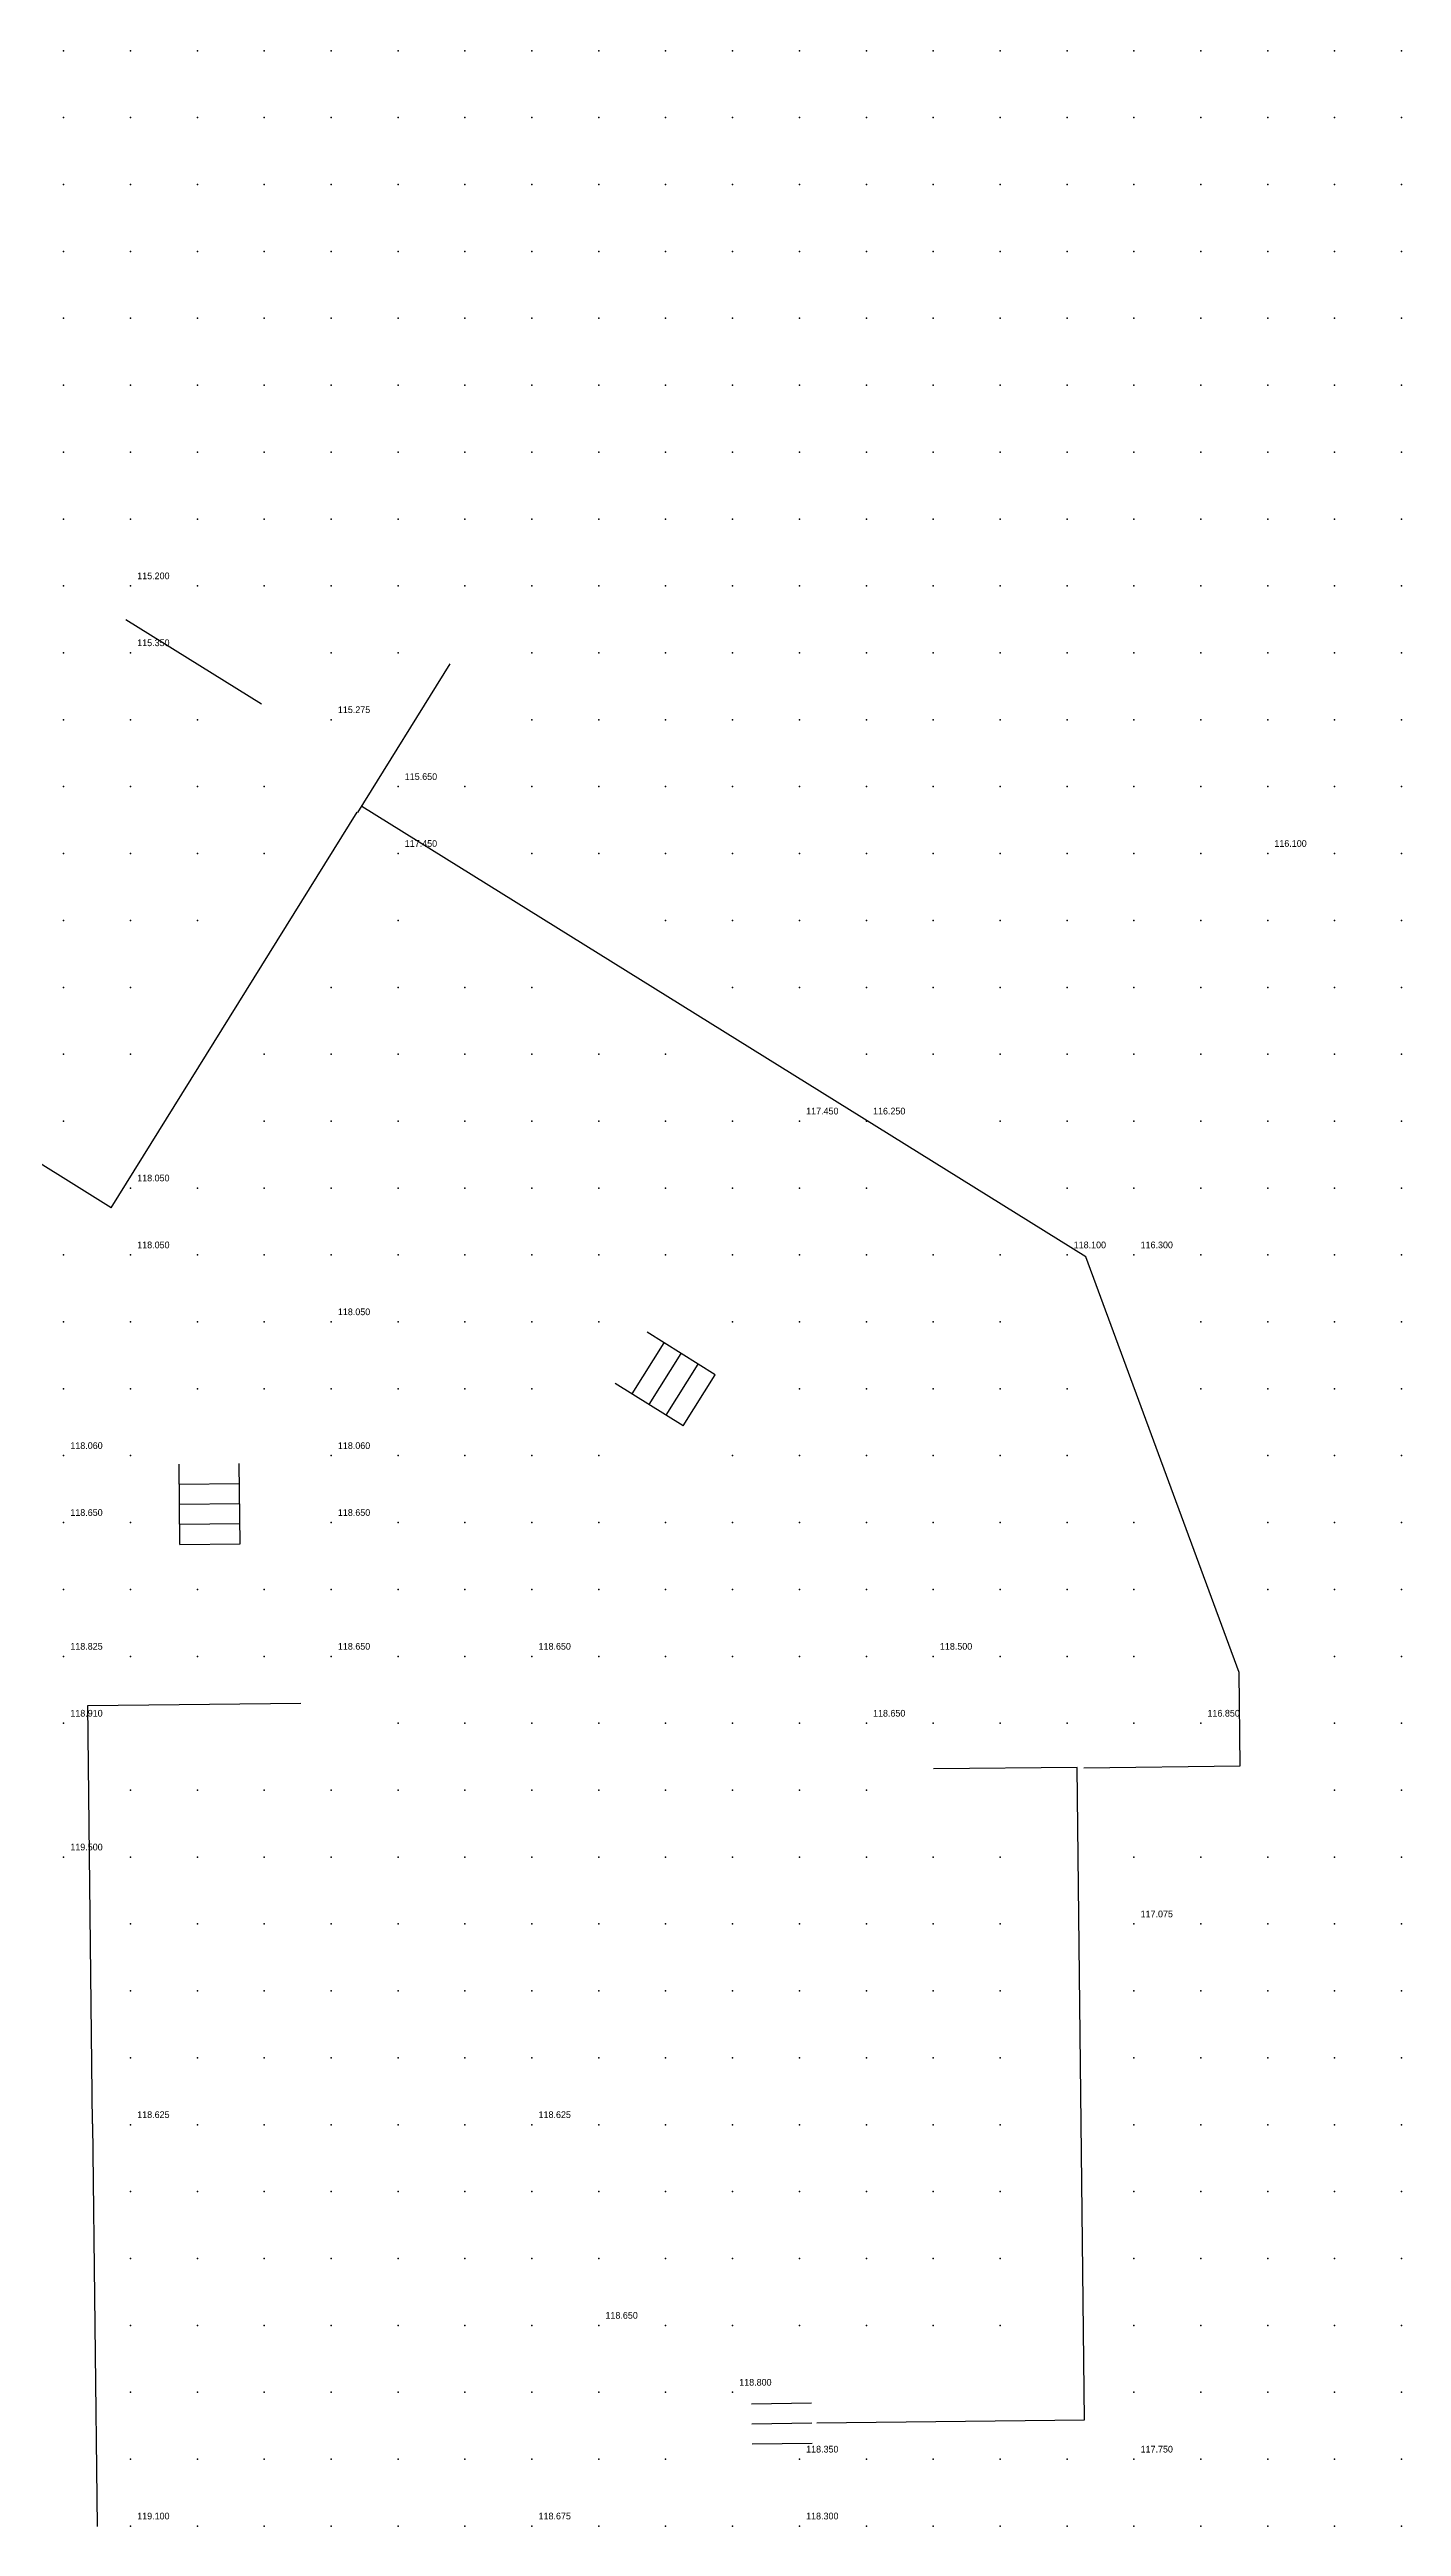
# Model space of a CAD drawing. Header units: metres. Extents: x 287878 to 288137, y 62805 to 63074.
# Drawn here: x 288034.79 to 288055, y 63010.99 to 63048.02 of the extents above; entities that cross this region are included whole.
import ezdxf

# ---------------------------------------------------------------- set-up
doc = ezdxf.new("R2010")
doc.units = ezdxf.units.M
for name, color, linetype in [('BARRIERS', 1, 'Continuous'), ('SURVEY_INTERP', 8, 'Continuous'), ('SURVEY_REAL', 3, 'Continuous')]:
    doc.layers.add(name, color=color, linetype=linetype)

msp = doc.modelspace()

# ---------------------------------------------------------------- linework, layer by layer
at = {"layer": 'BARRIERS'}
for p, q in [((288035.712, 63030.706), (288007.877, 63048.017)), ((288037.958, 63038.233), (288035.931, 63039.493)), ((288039.399, 63036.612), (288040.78, 63038.833)), ((288035.712, 63030.706), (288039.389, 63036.619)), ((288050.279, 63029.973), (288039.456, 63036.704)), ((288052.574, 63023.758), (288050.279, 63029.973)), ((288043.5, 63027.922), (288043.977, 63028.685)), ((288044.74, 63028.209), (288043.722, 63028.844)), ((288043.755, 63027.763), (288044.231, 63028.526)), ((288044.009, 63027.604), (288044.486, 63028.368)), ((288044.264, 63027.445), (288043.246, 63028.08)), ((288044.264, 63027.445), (288044.74, 63028.209)), ((288036.739, 63025.674), (288036.726, 63026.873)), ((288037.639, 63025.684), (288037.625, 63026.884)), ((288036.729, 63026.573), (288037.629, 63026.584)), ((288036.732, 63026.273), (288037.632, 63026.284)), ((288036.736, 63025.974), (288037.636, 63025.984)), ((288036.739, 63025.674), (288037.639, 63025.684)), ((288052.591, 63022.364), (288052.574, 63023.758)), ((288035.361, 63023.265), (288038.548, 63023.302)), ((288035.432, 63017.013), (288035.361, 63023.265)), ((288050.15, 63022.34), (288048.004, 63022.317)), ((288050.261, 63012.59), (288050.15, 63022.34)), ((288050.253, 63022.336), (288052.591, 63022.365)), ((288035.432, 63017.013), (288035.5, 63010.995)), ((288045.282, 63012.829), (288046.18, 63012.842)), ((288045.287, 63012.529), (288046.184, 63012.542)), ((288046.259, 63012.545), (288050.261, 63012.59)), ((288045.291, 63012.229), (288046.189, 63012.242))]:
    msp.add_line(p, q, dxfattribs=at)
at = {"layer": 'SURVEY_INTERP'}
for p in [(288035, 63048, 116.294), (288036, 63048, 116.267), (288037, 63048, 116.254), (288038, 63048, 116.254), (288039, 63048, 116.268), (288040, 63048, 116.288), (288041, 63048, 116.308), (288042, 63048, 116.322), (288043, 63048, 116.325), (288044, 63048, 116.314), (288045, 63048, 116.287), (288046, 63048, 116.241), (288047, 63048, 116.17), (288048, 63048, 116.069), (288049, 63048, 115.927), (288050, 63048, 115.726), (288051, 63048, 115.43), (288052, 63048, 114.973), (288053, 63048, 114.241), (288054, 63048, 113.183), (288035, 63047, 116.37), (288036, 63047, 116.373), (288037, 63047, 116.38), (288038, 63047, 116.393), (288039, 63047, 116.409), (288040, 63047, 116.427), (288041, 63047, 116.442), (288042, 63047, 116.451), (288043, 63047, 116.45), (288044, 63047, 116.437), (288045, 63047, 116.41), (288046, 63047, 116.364), (288047, 63047, 116.297), (288048, 63047, 116.201), (288049, 63047, 116.069), (288050, 63047, 115.881), (288051, 63047, 115.609), (288052, 63047, 115.195), (288053, 63047, 114.56), (288054, 63047, 113.72), (288055, 63047, 113.225), (288035, 63046, 116.378), (288036, 63046, 116.412), (288037, 63046, 116.445), (288038, 63046, 116.475), (288039, 63046, 116.503), (288040, 63046, 116.527), (288041, 63046, 116.545), (288042, 63046, 116.556), (288043, 63046, 116.557), (288044, 63046, 116.546), (288045, 63046, 116.521), (288046, 63046, 116.479), (288047, 63046, 116.417), (288048, 63046, 116.332), (288049, 63046, 116.214), (288050, 63046, 116.054), (288051, 63046, 115.831), (288052, 63046, 115.521), (288053, 63046, 115.104), (288054, 63046, 114.648), (288055, 63046, 114.413), (288035, 63045, 116.316), (288036, 63045, 116.393), (288037, 63045, 116.458), (288038, 63045, 116.512), (288039, 63045, 116.557), (288040, 63045, 116.594), (288041, 63045, 116.622), (288042, 63045, 116.64), (288043, 63045, 116.647), (288044, 63045, 116.641), (288045, 63045, 116.621), (288046, 63045, 116.585), (288047, 63045, 116.531), (288048, 63045, 116.457), (288049, 63045, 116.358), (288050, 63045, 116.229), (288051, 63045, 116.062), (288052, 63045, 115.852), (288053, 63045, 115.608), (288054, 63045, 115.38), (288055, 63045, 115.264), (288035, 63044, 116.192), (288036, 63044, 116.325), (288037, 63044, 116.425), (288038, 63044, 116.506), (288039, 63044, 116.575), (288040, 63044, 116.631), (288041, 63044, 116.675), (288042, 63044, 116.705), (288043, 63044, 116.722), (288044, 63044, 116.724), (288045, 63044, 116.711), (288046, 63044, 116.681), (288047, 63044, 116.636), (288048, 63044, 116.573), (288049, 63044, 116.492), (288050, 63044, 116.391), (288051, 63044, 116.27), (288052, 63044, 116.132), (288053, 63044, 115.989), (288054, 63044, 115.866), (288055, 63044, 115.799), (288035, 63043, 116.039), (288036, 63043, 116.216), (288037, 63043, 116.343), (288038, 63043, 116.458), (288039, 63043, 116.558), (288040, 63043, 116.639), (288041, 63043, 116.704), (288042, 63043, 116.752), (288043, 63043, 116.783), (288044, 63043, 116.796), (288045, 63043, 116.791), (288046, 63043, 116.769), (288047, 63043, 116.731), (288048, 63043, 116.678), (288049, 63043, 116.611), (288050, 63043, 116.531), (288051, 63043, 116.441), (288052, 63043, 116.346), (288053, 63043, 116.255), (288054, 63043, 116.181), (288055, 63043, 116.136), (288035, 63042, 115.923), (288036, 63042, 116.042), (288037, 63042, 116.182), (288038, 63042, 116.358), (288039, 63042, 116.503), (288040, 63042, 116.615), (288041, 63042, 116.707), (288042, 63042, 116.78), (288043, 63042, 116.831), (288044, 63042, 116.858), (288045, 63042, 116.863), (288046, 63042, 116.849), (288047, 63042, 116.817), (288048, 63042, 116.77), (288049, 63042, 116.712), (288050, 63042, 116.644), (288051, 63042, 116.571), (288052, 63042, 116.499), (288053, 63042, 116.433), (288054, 63042, 116.381), (288055, 63042, 116.348), (288035, 63041, 115.803), (288036, 63041, 115.648), (288037, 63041, 115.894), (288038, 63041, 116.216), (288039, 63041, 116.404), (288040, 63041, 116.544), (288041, 63041, 116.678), (288042, 63041, 116.791), (288043, 63041, 116.87), (288044, 63041, 116.915), (288045, 63041, 116.93), (288046, 63041, 116.921), (288047, 63041, 116.893), (288048, 63041, 116.849), (288049, 63041, 116.793), (288050, 63041, 116.729), (288051, 63041, 116.661), (288052, 63041, 116.595), (288053, 63041, 116.537), (288054, 63041, 116.492), (288055, 63041, 116.465), (288035, 63040, 115.675), (288037, 63040, 115.68), (288038, 63040, 116.094), (288039, 63040, 116.218), (288040, 63040, 116.382), (288041, 63040, 116.604), (288042, 63040, 116.787), (288043, 63040, 116.905), (288044, 63040, 116.969), (288045, 63040, 116.994), (288046, 63040, 116.989), (288047, 63040, 116.962), (288048, 63040, 116.916), (288049, 63040, 116.857), (288050, 63040, 116.787), (288051, 63040, 116.712), (288052, 63040, 116.638), (288053, 63040, 116.572), (288054, 63040, 116.522), (288055, 63040, 116.497), (288035, 63039, 116.001), (288039, 63039, 115.768), (288040, 63039, 116.061), (288042, 63039, 116.787), (288043, 63039, 116.948), (288044, 63039, 117.029), (288045, 63039, 117.059), (288046, 63039, 117.055), (288047, 63039, 117.025), (288048, 63039, 116.974), (288049, 63039, 116.905), (288050, 63039, 116.821), (288051, 63039, 116.725), (288052, 63039, 116.628), (288053, 63039, 116.54), (288054, 63039, 116.464), (288055, 63039, 116.427), (288035, 63038, 116.491), (288036, 63038, 116.346), (288037, 63038, 116.243), (288042, 63038, 116.837), (288043, 63038, 117.017), (288044, 63038, 117.101), (288045, 63038, 117.13), (288046, 63038, 117.121), (288047, 63038, 117.085), (288048, 63038, 117.026), (288049, 63038, 116.943), (288050, 63038, 116.836), (288051, 63038, 116.705), (288052, 63038, 116.564), (288053, 63038, 116.446), (288054, 63038, 116.323), (288055, 63038, 116.219), (288035, 63037, 116.887), (288036, 63037, 116.759), (288037, 63037, 116.573), (288038, 63037, 116.194), (288041, 63037, 116.677), (288042, 63037, 116.968), (288043, 63037, 117.12), (288044, 63037, 117.189), (288045, 63037, 117.207), (288046, 63037, 117.19), (288047, 63037, 117.145), (288048, 63037, 117.076), (288049, 63037, 116.979), (288050, 63037, 116.846), (288051, 63037, 116.665), (288052, 63037, 116.438), (288053, 63037, 116.287), (288054, 63037, 116.217), (288035, 63036, 117.204), (288036, 63036, 117.101), (288037, 63036, 116.963), (288038, 63036, 116.782), (288042, 63036, 117.155), (288043, 63036, 117.249), (288044, 63036, 117.289), (288045, 63036, 117.29), (288046, 63036, 117.261), (288047, 63036, 117.207), (288048, 63036, 117.128), (288049, 63036, 117.021), (288050, 63036, 116.874), (288051, 63036, 116.66), (288052, 63036, 116.345), (288054, 63036, 116.261), (288055, 63036, 116.251), (288035, 63035, 117.466), (288036, 63035, 117.395), (288037, 63035, 117.312), (288040, 63035, 117.212), (288044, 63035, 117.395), (288045, 63035, 117.377), (288046, 63035, 117.334), (288047, 63035, 117.27), (288048, 63035, 117.184), (288049, 63035, 117.074), (288050, 63035, 116.933), (288051, 63035, 116.746), (288052, 63035, 116.507), (288053, 63035, 116.35), (288054, 63035, 116.422), (288055, 63035, 116.477), (288035, 63034, 117.68), (288036, 63034, 117.634), (288039, 63034, 117.507), (288040, 63034, 117.5), (288041, 63034, 117.509), (288042, 63034, 117.519), (288045, 63034, 117.463), (288046, 63034, 117.408), (288047, 63034, 117.333), (288048, 63034, 117.239), (288049, 63034, 117.128), (288050, 63034, 117.002), (288051, 63034, 116.864), (288052, 63034, 116.725), (288053, 63034, 116.631), (288054, 63034, 116.593), (288055, 63034, 116.533), (288035, 63033, 117.848), (288036, 63033, 117.822), (288038, 63033, 117.756), (288039, 63033, 117.727), (288040, 63033, 117.704), (288041, 63033, 117.685), (288042, 63033, 117.665), (288043, 63033, 117.638), (288044, 63033, 117.6), (288047, 63033, 117.392), (288048, 63033, 117.286), (288049, 63033, 117.164), (288050, 63033, 117.04), (288051, 63033, 116.932), (288052, 63033, 116.846), (288053, 63033, 116.772), (288054, 63033, 116.682), (288055, 63033, 116.501), (288035, 63032, 117.974), (288038, 63032, 117.911), (288039, 63032, 117.885), (288040, 63032, 117.857), (288041, 63032, 117.825), (288042, 63032, 117.789), (288043, 63032, 117.746), (288044, 63032, 117.695), (288045, 63032, 117.631), (288049, 63032, 117.163), (288050, 63032, 116.998), (288051, 63032, 116.887), (288052, 63032, 116.861), (288053, 63032, 116.839), (288054, 63032, 116.764), (288055, 63032, 116.625), (288037, 63031, 118.032), (288038, 63031, 118.014), (288039, 63031, 117.997), (288040, 63031, 117.973), (288041, 63031, 117.937), (288042, 63031, 117.894), (288043, 63031, 117.843), (288044, 63031, 117.784), (288045, 63031, 117.712), (288046, 63031, 117.623), (288047, 63031, 117.509), (288050, 63031, 116.825), (288051, 63031, 116.62), (288052, 63031, 116.745), (288053, 63031, 116.862), (288054, 63031, 116.844), (288055, 63031, 116.754), (288035, 63030, 118.088), (288037, 63030, 118.075), (288038, 63030, 118.074), (288039, 63030, 118.061), (288040, 63030, 118.051), (288041, 63030, 118.025), (288042, 63030, 117.983), (288043, 63030, 117.931), (288044, 63030, 117.868), (288045, 63030, 117.794), (288046, 63030, 117.701), (288047, 63030, 117.581), (288048, 63030, 117.409), (288049, 63030, 117.135), (288052, 63030, 116.627), (288053, 63030, 116.89), (288054, 63030, 116.916), (288055, 63030, 116.825), (288035, 63029, 118.143), (288036, 63029, 118.12), (288037, 63029, 118.13), (288038, 63029, 118.107), (288040, 63029, 118.091), (288041, 63029, 118.094), (288042, 63029, 118.062), (288043, 63029, 118.012), (288045, 63029, 117.876), (288046, 63029, 117.788), (288047, 63029, 117.674), (288048, 63029, 117.515), (288049, 63029, 117.275), (288052, 63029, 116.837), (288053, 63029, 116.995), (288054, 63029, 117.006), (288055, 63029, 116.922), (288035, 63028, 118.18), (288036, 63028, 118.203), (288037, 63028, 118.206), (288038, 63028, 118.175), (288039, 63028, 118.138), (288040, 63028, 118.159), (288041, 63028, 118.165), (288042, 63028, 118.138), (288046, 63028, 117.883), (288047, 63028, 117.788), (288048, 63028, 117.66), (288049, 63028, 117.487), (288050, 63028, 117.286), (288052, 63028, 117.13), (288053, 63028, 117.144), (288054, 63028, 117.116), (288055, 63028, 117.046), (288036, 63027, 118.267), (288040, 63027, 118.241), (288041, 63027, 118.249), (288042, 63027, 118.219), (288043, 63027, 118.172), (288045, 63027, 118.049), (288046, 63027, 117.987), (288047, 63027, 117.919), (288048, 63027, 117.824), (288049, 63027, 117.689), (288050, 63027, 117.533), (288053, 63027, 117.273), (288054, 63027, 117.222), (288055, 63027, 117.16), (288036, 63026, 118.428), (288040, 63026, 118.407), (288041, 63026, 118.343), (288042, 63026, 118.319), (288043, 63026, 118.268), (288044, 63026, 118.196), (288045, 63026, 118.137), (288046, 63026, 118.099), (288047, 63026, 118.073), (288048, 63026, 118.017), (288049, 63026, 117.881), (288050, 63026, 117.697), (288051, 63026, 117.533), (288053, 63026, 117.351), (288054, 63026, 117.299), (288055, 63026, 117.245), (288035, 63025, 118.587), (288036, 63025, 118.519), (288037, 63025, 118.455), (288038, 63025, 118.474), (288039, 63025, 118.52), (288040, 63025, 118.467), (288041, 63025, 118.442), (288042, 63025, 118.479), (288043, 63025, 118.391), (288044, 63025, 118.277), (288045, 63025, 118.218), (288046, 63025, 118.219), (288047, 63025, 118.257), (288048, 63025, 118.279), (288049, 63025, 118.089), (288050, 63025, 117.796), (288051, 63025, 117.547), (288053, 63025, 117.35), (288054, 63025, 117.333), (288055, 63025, 117.298), (288036, 63024, 118.624), (288037, 63024, 118.512), (288038, 63024, 118.536), (288040, 63024, 118.524), (288041, 63024, 118.516), (288043, 63024, 118.484), (288044, 63024, 118.33), (288045, 63024, 118.284), (288046, 63024, 118.346), (288047, 63024, 118.429), (288049, 63024, 118.226), (288050, 63024, 117.803), (288051, 63024, 117.404), (288054, 63024, 117.328), (288055, 63024, 117.33), (288040, 63023, 118.502), (288041, 63023, 118.487), (288042, 63023, 118.513), (288043, 63023, 118.434), (288044, 63023, 118.338), (288045, 63023, 118.317), (288046, 63023, 118.438), (288048, 63023, 118.401), (288049, 63023, 118.128), (288050, 63023, 117.734), (288051, 63023, 117.24), (288054, 63023, 117.327), (288055, 63023, 117.36), (288036, 63022, 118.616), (288037, 63022, 118.564), (288038, 63022, 118.529), (288039, 63022, 118.505), (288040, 63022, 118.476), (288041, 63022, 118.451), (288042, 63022, 118.426), (288043, 63022, 118.38), (288044, 63022, 118.327), (288045, 63022, 118.305), (288046, 63022, 118.355), (288047, 63022, 118.409), (288054, 63022, 117.382), (288055, 63022, 117.405), (288036, 63021, 118.686), (288037, 63021, 118.611), (288038, 63021, 118.556), (288039, 63021, 118.514), (288040, 63021, 118.479), (288041, 63021, 118.446), (288042, 63021, 118.411), (288043, 63021, 118.369), (288044, 63021, 118.322), (288045, 63021, 118.283), (288046, 63021, 118.256), (288047, 63021, 118.209), (288048, 63021, 118.078), (288049, 63021, 117.845), (288051, 63021, 117.321), (288052, 63021, 117.347), (288053, 63021, 117.413), (288054, 63021, 117.461), (288055, 63021, 117.464), (288036, 63020, 118.787), (288037, 63020, 118.669), (288038, 63020, 118.595), (288039, 63020, 118.542), (288040, 63020, 118.5), (288041, 63020, 118.465), (288042, 63020, 118.43), (288043, 63020, 118.387), (288044, 63020, 118.335), (288045, 63020, 118.278), (288046, 63020, 118.216), (288047, 63020, 118.133), (288048, 63020, 117.998), (288049, 63020, 117.77), (288052, 63020, 117.307), (288053, 63020, 117.479), (288054, 63020, 117.531), (288055, 63020, 117.529), (288036, 63019, 118.838), (288037, 63019, 118.709), (288038, 63019, 118.633), (288039, 63019, 118.574), (288040, 63019, 118.531), (288041, 63019, 118.502), (288042, 63019, 118.476), (288043, 63019, 118.431), (288044, 63019, 118.367), (288045, 63019, 118.297), (288046, 63019, 118.219), (288047, 63019, 118.126), (288048, 63019, 117.998), (288049, 63019, 117.809), (288051, 63019, 117.355), (288052, 63019, 117.451), (288053, 63019, 117.566), (288054, 63019, 117.604), (288055, 63019, 117.595), (288036, 63018, 118.753), (288037, 63018, 118.709), (288038, 63018, 118.659), (288039, 63018, 118.603), (288040, 63018, 118.562), (288041, 63018, 118.551), (288042, 63018, 118.557), (288043, 63018, 118.501), (288044, 63018, 118.413), (288045, 63018, 118.33), (288046, 63018, 118.246), (288047, 63018, 118.153), (288048, 63018, 118.042), (288049, 63018, 117.907), (288051, 63018, 117.662), (288052, 63018, 117.654), (288053, 63018, 117.677), (288054, 63018, 117.681), (288055, 63018, 117.662), (288037, 63017, 118.694), (288038, 63017, 118.678), (288039, 63017, 118.626), (288040, 63017, 118.585), (288041, 63017, 118.585), (288043, 63017, 118.552), (288044, 63017, 118.453), (288045, 63017, 118.366), (288046, 63017, 118.282), (288047, 63017, 118.193), (288048, 63017, 118.098), (288049, 63017, 117.999), (288051, 63017, 117.833), (288052, 63017, 117.796), (288053, 63017, 117.777), (288054, 63017, 117.757), (288055, 63017, 117.727), (288036, 63016, 118.777), (288037, 63016, 118.742), (288038, 63016, 118.702), (288039, 63016, 118.647), (288040, 63016, 118.602), (288041, 63016, 118.583), (288042, 63016, 118.582), (288043, 63016, 118.545), (288044, 63016, 118.481), (288045, 63016, 118.402), (288046, 63016, 118.318), (288047, 63016, 118.233), (288048, 63016, 118.148), (288049, 63016, 118.065), (288051, 63016, 117.93), (288052, 63016, 117.886), (288053, 63016, 117.853), (288054, 63016, 117.822), (288055, 63016, 117.787), (288036, 63015, 118.927), (288037, 63015, 118.804), (288038, 63015, 118.729), (288039, 63015, 118.666), (288040, 63015, 118.618), (288041, 63015, 118.589), (288042, 63015, 118.583), (288043, 63015, 118.585), (288044, 63015, 118.528), (288045, 63015, 118.437), (288046, 63015, 118.349), (288047, 63015, 118.266), (288048, 63015, 118.185), (288049, 63015, 118.105), (288051, 63015, 117.977), (288052, 63015, 117.938), (288053, 63015, 117.907), (288054, 63015, 117.875), (288055, 63015, 117.839), (288036, 63014, 118.957), (288037, 63014, 118.835), (288038, 63014, 118.75), (288039, 63014, 118.684), (288040, 63014, 118.634), (288041, 63014, 118.604), (288042, 63014, 118.608), (288044, 63014, 118.569), (288045, 63014, 118.457), (288046, 63014, 118.368), (288047, 63014, 118.29), (288048, 63014, 118.208), (288049, 63014, 118.118), (288051, 63014, 117.969), (288052, 63014, 117.948), (288053, 63014, 117.936), (288054, 63014, 117.915), (288055, 63014, 117.884), (288036, 63013, 118.949), (288037, 63013, 118.85), (288038, 63013, 118.767), (288039, 63013, 118.7), (288040, 63013, 118.65), (288041, 63013, 118.619), (288042, 63013, 118.605), (288043, 63013, 118.598), (288044, 63013, 118.538), (288051, 63013, 117.867), (288052, 63013, 117.904), (288053, 63013, 117.945), (288054, 63013, 117.945), (288055, 63013, 117.922), (288036, 63012, 118.963), (288037, 63012, 118.864), (288038, 63012, 118.782), (288039, 63012, 118.715), (288040, 63012, 118.665), (288041, 63012, 118.64), (288042, 63012, 118.633), (288043, 63012, 118.588), (288044, 63012, 118.508), (288047, 63012, 118.312), (288048, 63012, 118.24), (288049, 63012, 118.108), (288050, 63012, 117.9), (288052, 63012, 117.86), (288053, 63012, 117.954), (288054, 63012, 117.972), (288055, 63012, 117.956), (288037, 63011, 118.878), (288038, 63011, 118.796), (288039, 63011, 118.73), (288040, 63011, 118.679), (288041, 63011, 118.658), (288043, 63011, 118.615), (288044, 63011, 118.502), (288045, 63011, 118.374), (288047, 63011, 118.315), (288048, 63011, 118.266), (288049, 63011, 118.153), (288050, 63011, 117.994), (288051, 63011, 117.887), (288052, 63011, 117.936), (288053, 63011, 117.994), (288054, 63011, 118.005), (288055, 63011, 117.988)]:
    msp.add_point(p, dxfattribs=at)
at = {"layer": 'SURVEY_REAL'}
for p in [(288055, 63048, 112.5), (288036, 63040, 115.2), (288036, 63039, 115.35), (288039, 63038, 115.275), (288040, 63037, 115.65), (288055, 63037, 116), (288040, 63036, 117.45), (288053, 63036, 116.1), (288046, 63032, 117.45), (288047, 63032, 116.25), (288036, 63031, 118.05), (288036, 63030, 118.05), (288050, 63030, 118.1), (288051, 63030, 116.3), (288039, 63029, 118.05), (288035, 63027, 118.06), (288039, 63027, 118.06), (288035, 63026, 118.65), (288039, 63026, 118.65), (288035, 63024, 118.825), (288039, 63024, 118.65), (288042, 63024, 118.65), (288048, 63024, 118.5), (288035, 63023, 118.91), (288047, 63023, 118.65), (288052, 63023, 116.85), (288035, 63021, 119.5), (288051, 63020, 117.075), (288036, 63017, 118.625), (288042, 63017, 118.625), (288043, 63014, 118.65), (288045, 63013, 118.8), (288046, 63012, 118.35), (288051, 63012, 117.75), (288036, 63011, 119.1), (288042, 63011, 118.675), (288046, 63011, 118.3)]:
    msp.add_point(p, dxfattribs=at)

# ---------------------------------------------------------------- texts
for s, p in [('115.200', (288036.1, 63040.1, 115.2)), ('115.350', (288036.1, 63039.1, 115.35)), ('115.275', (288039.1, 63038.1, 115.275)), ('115.650', (288040.1, 63037.1, 115.65)), ('117.450', (288040.1, 63036.1, 117.45)), ('116.100', (288053.1, 63036.1, 116.1)), ('117.450', (288046.1, 63032.1, 117.45)), ('116.250', (288047.1, 63032.1, 116.25)), ('118.050', (288036.1, 63031.1, 118.05)), ('118.050', (288036.1, 63030.1, 118.05)), ('118.100', (288050.1, 63030.1, 118.1)), ('116.300', (288051.1, 63030.1, 116.3)), ('118.050', (288039.1, 63029.1, 118.05)), ('118.060', (288035.1, 63027.1, 118.06)), ('118.060', (288039.1, 63027.1, 118.06)), ('118.650', (288035.1, 63026.1, 118.65)), ('118.650', (288039.1, 63026.1, 118.65)), ('118.825', (288035.1, 63024.1, 118.825)), ('118.650', (288039.1, 63024.1, 118.65)), ('118.650', (288042.1, 63024.1, 118.65)), ('118.500', (288048.1, 63024.1, 118.5)), ('118.910', (288035.1, 63023.1, 118.91)), ('118.650', (288047.1, 63023.1, 118.65)), ('116.850', (288052.1, 63023.1, 116.85)), ('119.500', (288035.1, 63021.1, 119.5)), ('117.075', (288051.1, 63020.1, 117.075)), ('118.625', (288036.1, 63017.1, 118.625)), ('118.625', (288042.1, 63017.1, 118.625)), ('118.650', (288043.1, 63014.1, 118.65)), ('118.800', (288045.1, 63013.1, 118.8)), ('118.350', (288046.1, 63012.1, 118.35)), ('117.750', (288051.1, 63012.1, 117.75)), ('119.100', (288036.1, 63011.1, 119.1)), ('118.675', (288042.1, 63011.1, 118.675)), ('118.300', (288046.1, 63011.1, 118.3))]:
    msp.add_text(s, height=0.1, dxfattribs=at).set_placement(p)

doc.saveas('drawing.dxf')
